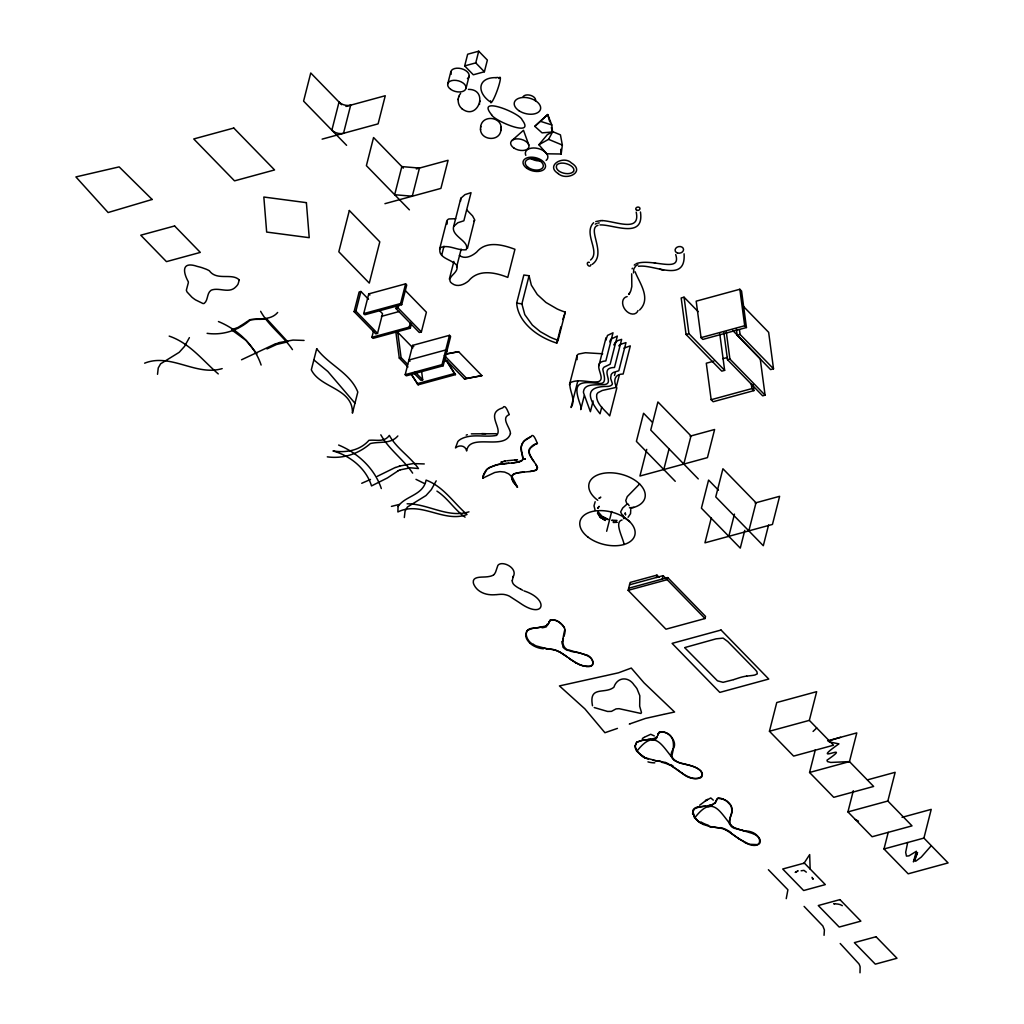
<?xml version="1.0" encoding="UTF-8"?>
<svg xmlns="http://www.w3.org/2000/svg" width="1024" height="1024" viewBox="0 0 1024 1024"><rect width="100%" height="100%" fill="white"/><g stroke="black" fill="none" stroke-linecap="round" stroke-linejoin="round"><path stroke-width="1.5" d="M605.734 340.378L607.514 335.424L613.005 332.8L605.837 360.934C589.389 362.112 607.936 378.854 598.118 381.734C589.248 382.912 579.917 378.816 571.341 382.17A8.218 4.838 14.3 0 0 569.907 383.526C569.254 391.322 576.192 399.539 571.046 407.526L577.843 380.877M512.23 580.698L513.267 576.384M459.379 255.424C464.973 259.661 472.102 256.051 476.685 252.083C486.272 240.333 502.758 244.749 514.944 249.28L507.776 277.402C495.104 272.346 478.374 268.826 468.595 280.934C464.179 284.621 457.395 287.526 452.211 283.558A9.331 5.491 14.3 0 1 450.534 282.099C446.835 276.16 459.661 272.87 456.666 265.344C452.365 259.418 437.261 258.304 440.154 248.192A6.989 4.109 14.3 0 1 441.818 247.078C450.048 244.877 457.958 250.867 466.176 249.728C470.182 241.165 450.778 236.39 453.645 226.432L460.813 198.298L464.998 194.611L471.04 192.666L463.872 220.787L457.83 222.746L453.645 226.432M467.43 248.397L474.624 219.75L472.576 215.898L466.701 209.869M460.621 93.402C456.832 97.792 457.485 105.101 461.99 108.762M461.773 108.57C477.888 121.702 489.408 89.152 468.429 89.382M595.021 509.85L594.01 505.818L595.162 501.722M693.389 810.33L693.056 813.069M157.517 374.31L158.246 367.962L160.589 363.827L179.2 352.32L184.512 346.419L189.389 337.626M404.326 517.53L405.056 511.194L407.398 507.046L426.01 495.539L431.309 489.651L436.198 480.858M558.106 173.517C566.528 181.325 585.907 171.878 571.392 162.931C563.379 155.021 545.088 165.645 558.195 173.568M458.15 99.699L458.214 98.944M480.077 101.811L480.141 101.069M480.627 127.168C478.349 140.25 499.981 142.95 500.992 129.702C503.258 116.634 481.638 113.933 480.627 127.168L480.742 126.477M561.178 154.01L562.342 145.075L560.435 134.861L552.742 131.661L547.328 134.669L538.893 144.73L546.688 153.792L561.178 154.01L560.717 149.299M513.485 482.342L517.478 487.194L512.166 476.979L508.672 473.856L504.614 472.064L499.994 471.603L494.822 472.461L482.803 478.157L483.725 474.138M500.877 130.394L500.992 129.702M731.968 811.43L731.277 805.85L726.566 801.024M455.654 218.714L448.986 218.944A6.989 4.109 14.3 0 0 447.322 220.058L447.091 224.077M609.83 341.939L609.984 341.146A12.198 7.181 14.3 0 1 611.277 338.995L617.331 336.077L610.163 364.198L604.109 367.13A12.198 7.181 14.3 0 0 602.803 369.28C603.725 374.989 608.154 385.472 597.581 383.194A64.499 38.003 14.3 0 1 595.546 383.13C574.643 380.506 573.978 387.021 580.749 406.08A57.664 33.984 14.3 0 1 580.723 409.613L584.256 395.725M731.942 811.622C729.741 818.176 726.848 827.853 737.267 828.928M786.24 898.65L787.904 889.766L768.397 869.722M562.496 641.536L563.418 638.157M616.883 387.738L609.715 415.872C604.634 409.818 595.597 403.52 596.71 394.65A13.069 7.693 14.3 0 1 598.17 392.589L602.33 390.451L615.808 387.482A4.39 2.586 14.3 0 0 616.358 386.662C613.171 380.762 614.605 373.978 623.155 374.016L630.323 345.882L623.936 348.122M522.88 458.88L522.944 458.483A12.544 7.386 14.3 0 0 522.957 457.779L522.368 454.797M860.006 972.8L860.122 966.886A24.768 14.592 14.3 0 0 858.918 963.853L840.192 943.501M824.051 935.309L824.397 929.92L822.848 925.965L804.096 906.406M613.862 344.973L614.042 344.243M460.813 198.298L460.57 201.101M598.323 511.808C596.979 513.907 604.646 523.136 597.453 513.19M379.315 310.362L382.554 313.702L377.536 333.402L375.757 333.888L354.112 311.654L359.142 291.955L360.922 291.469L368.499 299.251M377.536 333.402L355.891 311.168L360.922 291.469M363.738 313.6L368.755 293.888L405.606 283.84L406.733 284.992L401.715 304.704L364.864 314.752L363.738 313.6L400.589 303.552L405.606 283.84M411.456 323.661L410.304 328.205L372.979 338.381L371.917 337.293L373.453 331.226M447.718 83.942L450.803 71.846M405.325 290.547L426.406 312.205L421.376 331.917L419.277 332.48L395.981 308.544L396.749 305.51M421.376 331.917L398.08 307.981L398.861 304.947M464.678 65.907L467.661 54.221L478.72 51.2L487.373 60.083L484.39 71.77L473.318 74.79L464.678 65.907L475.75 62.886L478.72 51.2M466.01 88.333L469.094 76.224M410.304 328.205L409.242 327.117L410.394 322.56M405.184 374.669L412.646 345.37L449.498 335.309L450.624 336.474L443.162 365.786L406.31 375.834L405.184 374.669L442.035 364.621L449.498 335.309M439.578 249.267L446.746 221.133M441.715 255.104L443.968 246.221M449.344 279.168L453.875 261.402M456.627 266.918L461.158 249.152M516.672 303.13L523.84 274.995L529.062 275.738L531.341 285.146L537.28 294.502L545.958 302.464L557.158 308.966A47.386 27.917 14.3 0 0 565.274 312.128L558.093 340.262L556.749 343.13L552.243 341.53A51.776 30.502 14.3 0 1 536.704 333.402C526.579 326.426 517.53 315.891 516.672 303.13L521.894 303.872L524.787 314.611L532.339 325.069L540.288 331.661L549.99 337.101A47.386 27.917 14.3 0 0 558.106 340.262M521.894 303.872L529.062 275.738M556.749 343.13L560.896 326.848M562.79 319.45L565.274 312.128M569.472 384.704L577.075 355.392A8.218 4.838 14.3 0 1 578.522 354.048L585.408 352.73L602.688 353.792M598.835 365.888L606.003 337.754M593.114 400.973L590.387 411.699L583.526 392.781A28.211 16.614 14.3 0 1 583.501 391.36C584.538 383.898 594.394 385.011 600 384.742A28.787 16.96 14.3 0 0 604.813 384.499C615.117 383.002 598.221 367.795 614.49 367.475L621.658 339.341L617.741 340.621L614.733 342.874M601.754 407.104L600.051 413.786C586.227 396.262 585.766 386.24 607.974 386.406A8.461 4.992 14.3 0 0 612.211 384.512L612.211 384.294A4.864 2.867 14.3 0 0 612.39 383.718L610.624 378.304L611.162 374.656A13.338 7.859 14.3 0 1 613.478 372.403L618.816 370.739L625.984 342.605L620.646 344.269A13.338 7.859 14.3 0 0 618.752 345.894M614.502 375.501L615.219 372.698M616.358 386.662L619.379 374.81M606.656 531.277L611.699 511.501M646.72 449.382L639.936 476.032L707.443 457.626L714.611 429.491L690.061 436.186M628.672 588.224L667.725 577.574L705.549 616.435L704.998 618.547L665.946 629.197L628.134 590.336L630.157 582.426L656.96 575.117L659.11 577.318M663.795 469.53L669.069 448.806M683.814 464.064L690.995 435.93L657.907 401.946L650.739 430.067L698.278 478.925M656.346 577.498L656.96 575.117M662.259 579.072L663.13 575.654L629.542 584.806M704.998 618.547L667.187 579.686L667.725 577.574M711.36 517.67L704.947 542.835L772.454 524.429L779.622 496.307L755.072 503.002M728.806 536.333L734.464 514.125M744.806 530.355L740.275 548.122L701.414 508.186L708.582 480.064L718.451 490.189M748.838 530.867L756.006 502.746L722.918 468.749L715.75 496.883L763.302 545.728L768.576 525.005M769.434 731.251L776.755 702.541L816.666 691.661L809.344 720.371L833.536 745.216L793.613 756.096L769.434 731.251L809.344 720.371M829.747 742.042L838.925 743.859C806.477 766.707 855.59 740.442 827.008 760.179L827.443 761.587L830.733 762.445L849.472 761.6L873.651 786.445L833.741 797.325L809.562 772.48L815.334 749.811M867.52 779.853L895.155 772.314L887.846 801.024L912.026 825.869L872.102 836.749L847.923 811.904L853.312 790.746M902.067 817.331L931.226 809.37L923.917 838.08L948.096 862.925L908.173 873.818L883.994 848.973L888.23 832.346M907.661 842.522L905.677 852.326L906.458 856.102L908.954 855.872L916.378 851.277L913.421 861.901L917.568 852.506M576.806 355.955L577.088 359.642M632.141 268.877L632.333 268.224M549.082 621.85L548.48 623.667L550.221 619.866L554.061 619.955M658.125 734.067C663.411 726.374 679.949 740.928 672.768 749.414M715.712 801.907L717.734 798.208L723.264 799.245M716.147 800.576L715.11 803.034M716.173 800.512C717.568 795.75 723.366 799.117 726.387 800.909M693.21 810.803L694.835 808.602L699.226 807.002M658.202 733.798C656.896 738.496 657.613 733.542 659.43 731.878C675.315 731.392 674.995 745.638 671.488 756.774C677.658 766.464 692.774 762.611 700.595 770.957M563.981 636.378L564.634 634.022A17.446 14.067 12.4 0 0 564.864 629.325C561.856 642.368 559.834 650.906 577.882 652.506M730.854 815.654C734.502 808.986 730.138 801.51 723.366 799.296M730.752 815.987L729.83 819.098A15.91 11.469 -15.7 0 0 729.587 824.218M474.611 220.275L473.83 221.376M549.146 621.658C553.28 616.64 562.406 622.938 564.659 628.467C564.467 626.944 559.322 621.248 555.277 620.365M672.512 750.17C667.942 757.888 676.774 763.008 683.366 763.686M513.011 577.114C518.63 568.077 502.157 560.115 497.984 565.261A14.413 8.486 14.3 0 0 497.818 565.555L495.629 571.981A29.146 17.178 14.3 0 1 495.347 572.582L494.541 573.875A13.248 7.808 14.3 0 1 493.683 574.771M513.05 576.998L513.344 576.141M521.677 452.237L521.165 447.334A27.341 16.115 14.3 0 1 524.237 440.96L530.829 436.723C533.363 431.936 536.384 441.574 537.395 443.469C530.432 444.544 526.349 452.019 531.354 457.626M597.939 508.224L599.117 506.317L597.632 508.262M458.637 97.05L458.893 96.333M479.398 104.422L479.654 103.718M483.776 474.022L485.914 470.502A28.339 16.704 14.3 0 1 488.794 467.994L495.437 465.126M917.35 852.966L915.098 859.392L915.597 861.286L921.318 857.05L931.29 845.67M715.622 802.125L712.32 804.928L705.293 806.131M538.893 144.73L548.57 139.341L552.742 131.661M548.224 624.154L547.264 625.293M573.555 171.456C576.41 166.387 562.586 160.038 556.979 164.736C553.05 171.558 568.819 176.73 573.504 171.52M803.827 863.59L809.677 854.592L810.15 869.082M657.062 736.653L654.285 738.47L647.757 739.635M629.709 293.056L628.762 294.298L630.771 290.982L631.821 286.566L631.693 273.818M639.59 310.016C651.776 298.291 638.938 282.074 635.136 271.795M590.541 260.032C600.87 251.533 582.861 233.626 593.6 222.707M628.595 294.426L629.171 293.747M636.915 751.168C655.526 727.194 661.978 746.611 674.816 760.653M547.494 625.075L545.498 626.291M534.797 126.349L547.712 114.522L551.782 124.928L552.55 131.981L542.054 132.864L534.797 126.349L547.712 114.522L549.734 121.792M813.069 731.456L816.73 727.949M592.256 264.32C607.258 253.862 586.394 228.544 597.99 225.331M634.266 265.101L635.085 264.384M628.083 517.274L630.541 513.638L630.758 509.491M599.245 498.304L600.794 497.19L599.04 498.099M684.966 647.514L716.083 638.835L723.123 638.118L727.744 641.523L754.022 668.39A46.106 27.162 14.3 0 1 755.84 670.349A17.178 10.125 14.3 0 1 756.954 671.821L757.274 673.869L754.867 675.008A32.614 19.213 14.3 0 1 751.002 675.61L746.701 676.122M511.872 140.582L523.494 130.304L528.806 144.934M639.603 483.994L627.251 496.614L625.766 500.544L626.995 504.128L622.694 508.032L620.608 511.974L622.95 516.39L629.594 521.587M277.658 312.474C270.566 320.819 259.379 317.773 250.176 320.051C238.387 330.381 222.899 335.565 207.117 333.338M397.85 435.968C390.758 444.326 379.584 441.267 370.368 443.558C358.579 453.875 343.091 459.072 327.309 456.845M493.645 574.797L493.363 575.014A12.006 7.078 14.3 0 1 489.203 576.474L487.898 576.704A29.696 17.498 14.3 0 1 487.014 576.806C482.458 577.446 472.256 575.923 473.318 582.694A19.507 11.494 14.3 0 0 474.125 584.998C477.12 591.168 484.019 594.394 490.624 594.739A19.686 11.597 14.3 0 0 492.518 594.816L494.067 594.79A28.518 16.806 14.3 0 0 494.682 594.752L496.678 594.598M699.635 805.235L706.637 800.013M244.864 323.059L249.37 320.077M244.275 323.494L238.106 327.386L231.59 329.818L246.003 340.39L256.986 353.818M797.453 871.181L798.08 870.733L795.213 872.397L796.57 872.026M705.408 800.883L707.238 799.59M707.469 799.437L705.894 800.538L710.784 797.965L713.293 800.115M642.368 738.496L644.083 737.421M397.875 470.989L387.418 477.939L371.52 485.914C366.157 468.429 350.221 455.718 332.979 450.944C345.946 453.03 360.09 450.534 368.947 440.32C375.872 439.488 384.435 442.675 389.338 435.392C396.595 448.474 409.984 456.41 418.458 468.531L410.304 467.802L400.371 469.837M644.429 737.203L650.752 734.285L654.298 735.923M636.134 263.693C651.853 257.792 681.856 273.933 675.712 254.592M546.368 625.92L538.125 627.61M266.97 348.928L276.608 344.474L287.782 341.837L266.944 319.13L259.072 319.347M377.28 476.326L395.392 467.443M834.598 903.616C831.168 904.282 838.784 902.989 842.317 905.664M370.47 479.45L361.728 483.29M241.536 359.782L275.2 343.936M537.395 443.469L537.114 443.584A49.446 29.133 14.3 0 0 535.206 444.39L529.664 448.55A13.222 7.795 14.3 0 0 529.05 450.227L529.485 453.709L531.712 458.227M630.323 723.712L645.466 718.426L663.552 714.394M629.978 723.84L629.312 724.096M586.957 666.573C597.504 667.712 592.077 654.746 584.704 654.579M590.541 666.099L590.63 666.074A7.565 4.454 14.3 0 0 592.653 664.704C595.072 656.806 583.283 653.914 577.638 652.454M466.202 435.123L467.341 434.726M617.446 728.397L604.928 732.723L584.909 708.89L559.45 685.914L605.837 675.622M524.506 459.2L525.146 458.97M733.658 679.616L739.61 677.683A48.026 28.301 14.3 0 1 746.675 676.083M595.763 221.581L600.819 220.608M733.261 679.757L723.059 682.33L717.478 680.832L684.864 647.834M638.515 266.317C653.645 263.808 686.08 283.827 684.083 253.811M517.824 462.234L519.155 461.888M144.627 363.174C170.816 352.717 195.994 376.422 222.17 368.614M518.989 461.939L519.066 461.914A9.6 5.658 14.3 0 0 523.072 458.97M391.437 506.394L399.36 504.435M500.774 462.208L505.83 460.966L503.834 461.389M501.888 461.888L502.694 461.67M840.538 737.318L831.347 740.109L829.094 741.837M279.155 342.592L292.992 340.07L304.064 340.429M399.347 466.099L413.184 463.578L424.269 463.936M345.933 106.458L385.267 95.731L378.099 123.866L322.125 139.136M416.307 168.934L448.077 160.282L440.909 188.403L384.934 203.674M354.112 311.654L355.891 311.168M395.981 308.544L398.08 307.981M381.414 316.365L399.334 311.475M371.917 337.293L409.242 327.117M412.89 347.84L397.747 332.275L395.968 332.762L399.296 358.08L407.949 366.976M399.296 358.08L401.075 357.594L407.565 364.262M444.493 358.387L464.461 378.906L481.907 375.629L458.611 351.693L447.296 353.882M443.392 361.587L446.374 360.781L447.437 361.869L455.475 374.63L418.15 384.806L411.456 374.784M698.138 311.642L684.058 297.19L681.178 297.971L686.054 334.451L721.766 371.149L724.646 370.355L719.782 333.888M739.827 289.267L696.179 301.171L701.043 337.638L702.784 339.43L746.445 327.526L741.568 291.046L739.827 289.267L744.704 325.734L746.445 327.526M421.67 371.917L422.707 379.827L420.928 380.314L414.438 373.645M417.088 383.718L454.413 373.542L455.475 374.63M464.461 378.906L481.907 375.629M686.054 334.451L688.934 333.658L724.646 370.355M701.043 337.638L744.704 325.734M737.19 335.258L740.096 334.464L773.517 368.806L770.611 369.6L737.19 335.258L736.346 328.909M713.83 361.165L706.291 363.226L711.168 399.706L713.152 401.741L753.882 390.63L753.037 384.282M722.893 358.707L727.411 357.466M727.501 359.693L729.907 359.04L765.082 395.174L762.662 395.827L727.501 359.693L723.904 332.736M711.168 399.706L751.898 388.595L753.882 390.63M628.134 590.336L667.187 579.686M827.622 740.838L856.794 732.89L849.472 761.6L809.562 772.48M847.923 811.904L887.846 801.024M801.139 870.784L803.968 870.374L806.323 872.141M883.994 848.973L923.917 838.08M495.603 465.088L498.496 464.422A49.485 29.158 14.3 0 1 502.451 463.821L504.307 463.629M590.118 666.24L583.296 666.061L575.654 662.797M530.944 628.736L526.797 630.938L525.99 634.829M468.979 511.834C447.885 518.464 428.096 503.706 407.104 503.795M531.046 628.71L535.437 627.93M698.227 807.219L700.454 806.771M517.12 472.947L513.792 473.933L518.362 472.73M664.09 714.278L674.573 712.013L644.019 682.829L631.283 668.058L618.483 672.806L606.234 675.546M532.838 628.326C521.843 628.454 526.374 641.664 533.376 644.442M597.76 223.181L599.232 222.886M699.341 806.976L704.179 806.259M533.338 471.027L536.64 469.862L537.459 467.827L535.821 470.323L530.214 471.475M513.306 462.886L521.434 460.864A8.077 4.762 14.3 0 0 522.906 458.752L521.715 452.365M533.094 471.078L529.178 471.59M516.941 462.4L512.192 462.989M446.336 353.856L458.611 351.693M517.76 472.819L520.128 472.486M533.453 628.224L534.618 628.045M650.714 739.213L647.859 739.61M700.685 806.733L705.178 806.144M506.97 460.762L517.478 459.712M629.466 507.789L633.946 507.341M541.069 627.238L540.058 627.379M495.987 77.645L497.984 77.427M643.712 740.147L641.894 740.416L648.512 739.533M519.027 472.627L523.942 472.077M496.077 77.632C478.374 77.21 476.25 91.405 489.293 101.21M643.827 740.134L647.424 739.674M534.822 628.019L538.394 627.584M539.648 627.43L538.816 627.533M536.09 627.853L537.562 627.674M520.474 472.448L528.998 471.603M616.986 522.253L613.197 522.381L616.832 522.317M471.36 433.856L496.243 433.715M504.486 463.603L505.984 463.475M513.126 462.899L508.045 463.309M599.936 224.947C612.941 224.154 644.518 239.718 640.461 212.006M497.075 594.573L499.494 594.381A17.152 10.099 14.3 0 1 503.846 594.419L504.653 594.586A10.074 5.939 14.3 0 1 508.07 595.571L508.813 595.891A14.528 8.563 14.3 0 1 509.478 596.211L519.565 602.739M508.838 463.245L498.074 464.512L490.266 467.123A27.981 16.486 14.3 0 0 486.63 469.747L483.123 476.122A46.259 27.264 14.3 0 0 482.803 478.157M506.176 463.462L507.11 463.386M617.011 520.422L611.776 520.205M515.034 459.878L517.03 459.75M602.074 220.57C615.706 221.248 640.73 232.832 636.211 212.122M600.653 220.621L602.214 220.57M481.818 433.574L485.747 433.702M586.739 666.573L579.814 664.922L570.944 659.674M491.507 114.637C493.478 120.602 536.243 138.624 522.086 119.821C520.051 113.05 475.366 95.091 491.61 114.739M258.688 319.309L251.098 319.462A17.702 12.941 75.9 0 0 249.382 320.102M548.403 648.845L549.517 648.96M547.84 648.781L543.091 648.064M657.28 760.896L665.293 762.458M715.315 827.354L719.117 827.84M549.696 648.986L553.818 649.664M656.73 760.832L656.179 760.768M657.459 760.922L653.197 760.333M714.944 827.302L713.357 827.11M546.906 648.678L554.586 649.856L560.538 652.429M658.816 761.075L660.902 761.37M655.987 760.742L643.994 757.389M546.048 648.563L536.115 645.901A12.736 6.618 20.7 0 1 533.427 644.403M713.075 827.072L708.557 826.227M612.006 520.538L613.299 520.73M711.898 826.906L720.806 828.173M654.31 262.874L655.59 263.104M622.042 520C613.696 521.818 623.386 538.573 624.077 544.474M709.901 826.534L703.232 824.435M662.285 269.837L663.603 270.157M720.653 828.147L723.328 828.902A9.971 4.109 25.9 0 1 726.157 830.157M683.789 763.789L687.36 764.698M554.01 649.715L556.211 650.381A9.971 4.109 25.9 0 1 559.04 651.622M662.272 269.837L659.622 269.146M574.4 651.61L576.858 652.237M573.99 651.507L568.986 650.035M744.294 830.874L742.925 830.515M742.298 830.349L753.037 833.613M744.499 830.925C763.776 830.771 765.21 853.043 745.254 842.701M742.08 830.298L739.174 829.504M743.091 830.566L737.459 828.992M578.086 652.557L579.712 653.005M687.578 764.749C715.994 771.994 697.242 786.304 682.342 773.363M579.917 653.056L584.512 654.515M738.97 829.44L732.531 826.906M648.435 759.206L645.158 757.952M540.813 121.446L551.782 124.928M608.166 519.642L600.602 515.981M608.077 519.309L601.907 516.198L598.259 511.974M594.214 707.533L607.629 711.462L611.456 711.373L616.038 708.902L619.046 708.672L640.934 713.459L641.472 712.461L639.667 706.189L639.821 695.731L637.005 688.742A38.374 22.618 14.3 0 0 634.202 685.158C628.506 676.173 617.229 676.928 613.914 687.194C605.043 694.656 588.557 685.069 592.499 705.766M548.57 139.341L562.342 145.075M218.445 321.549C237.683 329.446 254.477 345.037 261.12 365.043M338.637 445.043C357.875 452.954 374.669 468.544 381.312 488.55M753.126 833.651C756.608 835.136 762.074 838.861 759.757 843.238A7.565 4.454 14.3 0 1 757.67 844.621L749.235 844.275L739.213 839.027M604.838 520.166L605.453 520.461L600.896 517.581L604.608 520.064M169.19 336.115C189.683 343.053 202.624 360.422 218.266 373.914M416 479.347L424.576 483.584M524.045 590.925C549.645 599.13 544.589 620.16 520.307 603.251M745.075 842.598L735.872 836.634M522.739 590.259L520.883 589.286M855.309 819.494L858.445 821.133M520.794 589.235L518.259 587.827A27.29 16.077 14.3 0 1 516.71 586.854L515.418 585.933A11.853 6.989 14.3 0 1 513.318 583.962L513.037 583.514A10.944 6.451 14.3 0 1 512.282 580.71M559.066 651.597L566.272 656.294M726.17 830.131L733.005 834.547M732.774 827.046C720.192 813.286 713.536 793.536 694.938 817.613C694.182 816.755 698.304 822.106 699.75 822.49M560.64 652.48L562.778 653.837M575.488 662.694L566.656 656.576M313.856 359.898L327.834 371.482L354.957 403.226M642.458 756.518L637.12 751.475L634.995 746.304L636.57 742.272L641.843 740.429L636.8 742.157L635.072 746.15M700.48 822.976L696.141 819.366M682.189 773.261L681.203 772.595M672.525 766.374L675.469 768.461M730.547 832.806L735.552 836.403M563.981 654.656L563.469 654.298A29.722 10.701 26.5 0 0 562.867 653.811M681.05 772.48L679.13 771.123M739.046 838.912L738.086 838.234M564.147 654.771L564.966 655.347M570.778 659.558L570.138 659.098M565.133 655.475L567.078 656.883M737.766 838.016L734.938 835.968M678.093 770.381C684.237 774.81 691.648 780.186 699.648 778.176A7.565 4.454 14.3 0 0 701.734 776.781L702.285 774.003L700.698 771.072M436.928 491.11C447.808 498.138 454.49 509.786 465.075 517.146M569.651 658.752L568.691 658.048M678.81 770.893L668.134 763.686A9.971 4.109 25.9 0 0 665.293 762.496M733.171 834.662L734.285 835.482M676.582 769.267L678.016 770.317M599.296 515.008L600.243 515.725M743.027 306.01L768.653 332.339L773.517 368.806M475.75 62.886L484.39 71.77M732.736 330.47L760.205 358.694L765.082 395.174M652.339 422.259L643.571 413.248L636.403 441.382L675.251 481.306M341.632 104.717L310.746 72.986L303.578 101.12L346.586 145.318M403.341 168.128L373.555 137.536L366.387 165.658L409.395 209.856M400.589 303.552L401.715 304.704M446.899 351.13L445.773 349.965L408.909 360.013L410.035 361.178M663.13 575.654L666.368 578.982M444.378 355.533L466.56 378.33M442.035 364.621L443.162 365.786M368.755 293.888L369.882 295.04M412.646 345.37L413.773 346.522M415.142 372.045L422.707 379.827M812.378 878.349L813.222 879.232L812.006 877.325M517.478 487.194L511.846 479.36M534.272 462.067L536.205 464.896M534.003 461.683L533.414 460.826M533.747 461.299L532.544 459.533M533.261 460.595L531.853 458.458M412.646 473.126C403.366 459.277 388.941 449.549 380.813 434.803M292.454 349.619C283.174 335.77 268.736 326.042 260.621 311.309M628.006 503.962L629.158 505.69M513.395 482.214L511.398 477.107L513.728 473.971L511.757 475.699L511.795 479.232M535.782 464.243L537.126 466.637A11.942 7.04 14.3 0 1 537.357 467.29A9.165 5.402 14.3 0 1 537.446 467.776L536.282 465.024M636.8 751.36L635.43 748.365A22.95 14.374 -13.8 0 1 635.418 746.125M532.339 459.226L531.418 457.754M446.374 360.781L454.413 373.542M411.725 374.605L418.15 384.806M694.17 816.23L693.299 814.246M694.272 816.422L694.579 817.075L693.018 811.942M551.347 127.616L552.55 131.981M522.253 454.413L522.048 453.645M522.01 453.517C519.514 447.462 522.432 440.435 528.499 437.888A44.288 26.086 14.3 0 1 530.842 436.723M623.219 515.29L623.795 518.707M751.258 383.834L751.898 388.595M739.456 329.702L740.096 334.464M726.31 332.083L729.907 359.04M684.058 297.19L688.934 333.658M397.747 332.275L401.075 357.594M625.6 514.752L625.19 512.845L625.446 514.637M500.992 127.206L501.056 127.898M480.563 128.973L480.627 129.664M633.498 272.922L633.83 268.813L635.763 265.958A12.122 7.142 14.3 0 1 637.914 264.73M638.042 310.502A9.587 6.938 54.4 0 1 625.229 309.773A9.587 6.938 54.4 0 1 627.174 296.589M590.848 264.678A2.125 1.549 54.4 0 1 589.03 266.01A2.125 1.549 54.4 0 1 587.328 263.424A2.125 1.549 54.4 0 1 589.35 262.413M595.29 224.154A12.122 7.142 14.3 0 1 596.442 223.603M525.798 155.341A11.507 6.784 14.3 0 1 538.202 148.544A11.507 6.784 14.3 0 1 546.112 160.41M540.966 160.717A9.242 5.453 14.3 0 1 530.688 158.374M523.085 96.768A6.541 3.853 14.3 0 1 530.931 95.462A6.541 3.853 14.3 0 1 535.411 100.915M498.701 78.49A13.53 1.83 -70 0 1 497.139 90.675A13.53 1.83 -70 0 1 490.547 100.787M451.162 74.291A9.408 5.542 14.3 0 1 461.414 68.685A9.408 5.542 14.3 0 1 467.43 78.554M708.326 825.242A13.35 5.555 23.8 0 1 700.851 821.914M712.141 827.354A19.328 7.078 19.1 0 1 710.246 827.034M719.04 827.686A20.262 9.843 28.3 0 1 720.64 827.994M720.525 827.61A11.622 5.325 27.1 0 1 728.486 830.938M728.666 831.027A23.117 8.96 26.1 0 1 731.098 832.64M732.57 826.752A9.882 7.027 -11.3 0 1 729.766 824.205M714.854 802.995A12.787 4.352 0 0 1 709.363 805.363M710.554 806.323A24.832 7.283 0.7 0 1 707.942 806.72M692.966 810.176A9.126 6.31 9.8 0 1 698.022 806.874M693.133 811.968A12.467 8.038 8.7 0 1 693.107 810.79M692.621 814.118A11.738 7.168 14.1 0 1 692.698 812.979M694.554 817.92A11.674 5.696 23.2 0 1 694.362 817.498M696.461 819.328A7.002 2.701 32.9 0 1 695.552 818.278M703.27 824.384A12.736 6.618 20.7 0 1 700.544 822.925M597.76 500.288A28.826 16.986 14.3 0 1 598.477 474.611A28.826 16.986 14.3 0 1 640.179 484.582A28.826 16.986 14.3 0 1 630.592 508.134M644.352 756.89A13.312 6.208 26.1 0 1 637.491 751.45M654.797 762.829A13.747 7.309 19.2 0 1 647.974 761.869M661.632 762.278A12.531 4.595 23 0 1 669.85 765.133M670.784 764.582A22.285 7.437 27.3 0 1 673.242 766.234M657.011 736.678A18.995 7.258 11.9 0 1 656.448 737.293M656.806 737.395A12.262 4.659 11.4 0 1 656.026 738.227M656.525 738.534A13.466 4.211 2.2 0 1 652.006 739.891M645.235 757.926A12.736 6.618 20.7 0 1 642.509 756.48M543.373 648.794A14.054 7.872 19.3 0 1 529.574 642.906M529.818 642.97A20.083 12.749 8.8 0 1 525.683 634.803M547.226 648.986A28.275 9.203 18.1 0 1 546.445 648.896M567.782 650.432A14.438 11.469 -23.5 0 1 562.765 646.81M563.277 645.901A12.467 8.627 -4 0 1 561.971 641.523M547.366 624.141A22.63 7.565 -4 0 1 546.714 624.742M547.046 625.229A13.248 5.056 7 0 1 546.125 625.805M546.637 626.637A13.12 4.352 3.1 0 1 541.99 627.789M397.734 470.989A24.41 5.978 -2.2 0 1 400.192 469.811M395.725 467.482A41.05 9.536 -2.3 0 1 399.706 466.163M275.52 343.974A41.05 9.536 -2.3 0 1 279.514 342.656M239.283 279.987L238.003 284.198A31.59 18.611 14.3 0 1 235.955 286.733C229.222 294.144 219.046 286.976 211.2 290.189C206.579 293.197 208.346 300.262 204.211 303.386A2.317 1.357 14.3 0 1 202.906 303.501L195.52 299.878A40.346 23.77 14.3 0 1 191.859 297.152L187.123 292.07A12.582 7.411 14.3 0 1 186.368 290.125L188.275 282.944A12.25 7.219 14.3 0 0 188.314 281.779C182.886 271.987 181.363 260.89 197.453 266.458A32.909 19.392 14.3 0 1 201.933 267.661L206.042 269.146A19.123 11.264 14.3 0 1 209.382 270.797C216.845 281.19 232.115 272.563 239.283 279.987M510.464 433.446C505.024 451.354 469.414 432.282 466.637 450.97C465.728 445.491 459.174 444.518 455.475 447.936L457.83 441.549A22.976 13.53 14.3 0 1 461.094 438.963C472.128 433.242 484.864 437.696 496.512 435.405C503.552 428.544 484.454 413.35 502.733 407.859C505.267 403.059 508.275 412.698 509.299 414.605C500.39 418.048 510.298 427.418 510.464 433.446M398.067 506.522L397.875 511.962C420.838 500.608 444.019 523.29 467.021 514.496C453.517 502.861 443.686 486.707 426.099 480.102C423.322 495.514 405.056 495.757 398.067 506.522M339.034 102.054L331.866 130.189A8.525 5.018 14.3 0 0 343.514 133.299L350.682 105.165A8.525 5.018 14.3 0 1 339.034 102.054M349.338 210.509L338.816 251.789L369.293 283.098L379.814 241.83L349.338 210.509M316.71 348.698L311.322 369.818C320.166 388.262 353.165 388.122 352.435 413.158L357.811 392.038C350.106 372.672 328.576 364.838 316.71 348.698M401.843 166.592L394.675 194.726L412.288 196.211L419.456 168.077L401.843 166.592M152.141 199.475L108.109 212.531L75.904 176.922L119.155 166.886L152.141 199.475M233.792 128.038L193.741 138.957L234.534 180.864L274.573 169.946L233.792 128.038M174.605 225.971L140.749 235.2L166.464 261.632L200.32 252.403L174.605 225.971M721.05 630.029L672.09 643.379L719.808 692.403L768.768 679.053L721.05 630.029M804.378 863.091L782.707 869.005L803.648 890.522L825.318 884.608L804.378 863.091M839.936 899.622L818.266 905.536L839.194 927.053L860.877 921.139L839.936 899.622M876.045 936.742L854.374 942.643L875.315 964.16L896.986 958.259L876.045 936.742M525.235 458.982L524.582 459.123L525.261 458.982M306.394 202.65L263.834 197.03L266.662 232.064L309.222 237.683L306.394 202.65M677.478 253.005A4.262 3.328 -10.2 0 0 683.533 249.318A4.262 3.328 -10.2 0 0 676.928 247.27A4.262 3.328 -10.2 0 0 677.478 253.005M636.941 210.304A2.125 1.664 -10.2 0 0 639.962 208.461A2.125 1.664 -10.2 0 0 636.659 207.437A2.125 1.664 -10.2 0 0 636.941 210.304M526.694 168.218A11.507 6.784 14.3 0 0 545.293 167.578A11.507 6.784 14.3 0 0 530.829 157.184A11.507 6.784 14.3 0 0 526.694 168.218M528.192 167.462A9.242 5.453 14.3 0 0 543.13 166.938A9.242 5.453 14.3 0 0 531.494 158.579A9.242 5.453 14.3 0 0 528.192 167.462M518.989 110.733A13.517 7.962 14.3 0 0 540.48 109.338A13.517 7.962 14.3 0 0 522.829 97.485A13.517 7.962 14.3 0 0 518.989 110.733M514.035 148.109A9.37 5.517 14.3 0 0 528.896 147.046A9.37 5.517 14.3 0 0 516.57 138.88A9.37 5.517 14.3 0 0 514.035 148.109M450.79 89.408A9.408 5.542 14.3 0 0 465.894 88.704A9.408 5.542 14.3 0 0 453.901 80.307A9.408 5.542 14.3 0 0 450.79 89.408M588.198 537.267A28.262 16.653 14.3 0 0 634.317 536.678A28.262 16.653 14.3 0 0 599.834 510.605A28.262 16.653 14.3 0 0 588.198 537.267"/></g></svg>
